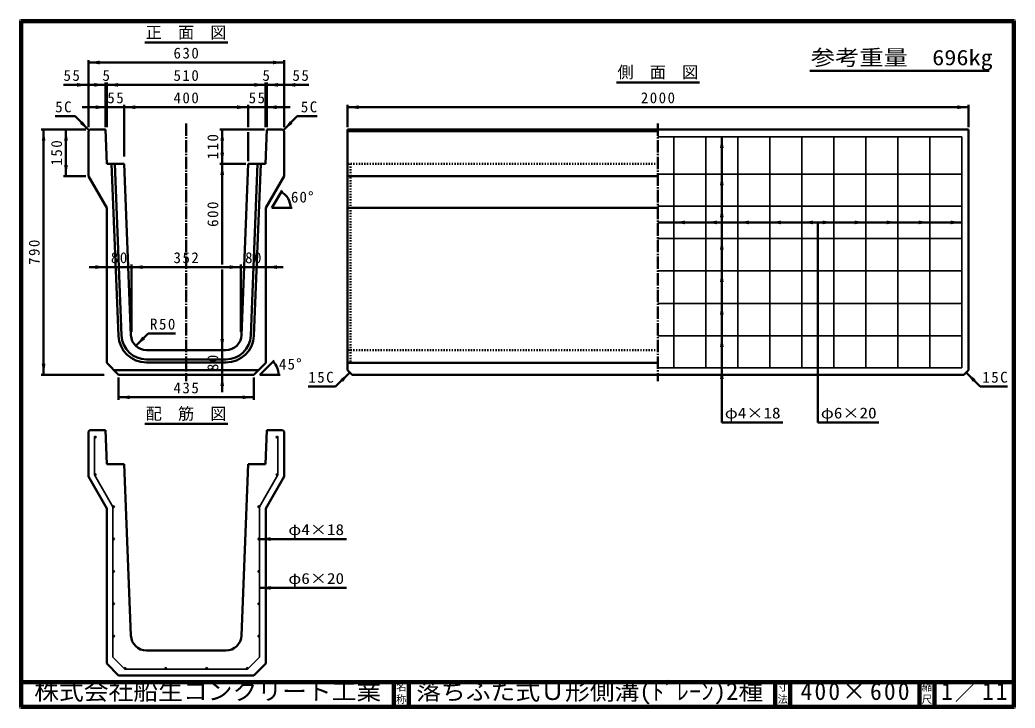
# Model space of a CAD drawing. Units: millimetres, scale not verified. Extents: x 100 to 4105, y 100 to 2870.
import ezdxf
from ezdxf.enums import TextEntityAlignment as Align

# ---------------------------------------------------------------- set-up
doc = ezdxf.new("R2010")
doc.units = ezdxf.units.MM
doc.header["$LTSCALE"] = 5
doc.linetypes.add('USER1', pattern=[13.4, 10, -1.2, 1, -1.2])
doc.linetypes.add('USER2', pattern=[2.2, 1, -1.2])
doc.layers.add('V-nasSTD', color=7, linetype='Continuous', lineweight=50)
doc.styles.add('ＭＳ ゴシック', font='')
doc.styles.get('ＭＳ ゴシック').set_extended_font_data('MS Gothic')

msp = doc.modelspace()

# ---------------------------------------------------------------- hatches: boundary and pattern name
at = {"layer": 'V-nasSTD'}
for points in [[(420.438, 2706.015), (375.438, 2698.515), (420.438, 2691.015)], [(1117.938, 2691.015), (1162.938, 2698.515), (1117.938, 2706.015)], [(330.438, 2601.015), (375.438, 2608.515), (330.438, 2616.015)], [(399.188, 2601.015), (444.188, 2608.515), (399.188, 2616.015)], [(495.438, 2616.015), (450.438, 2608.515), (495.438, 2601.015)], [(1042.938, 2601.015), (1087.938, 2608.515), (1042.938, 2616.015)], [(1139.188, 2601.015), (1094.188, 2608.515), (1139.188, 2616.015)], [(1207.938, 2601.015), (1162.938, 2608.515), (1207.938, 2616.015)], [(405.438, 2511.015), (450.438, 2518.515), (405.438, 2526.015)], [(564.188, 2526.015), (519.188, 2518.515), (564.188, 2511.015)], [(974.188, 2511.015), (1019.188, 2518.515), (974.188, 2526.015)], [(1132.938, 2511.015), (1087.938, 2518.515), (1132.938, 2526.015)], [(1462.833, 2526.015), (1417.833, 2518.515), (1462.833, 2511.015)], [(3872.833, 2511.015), (3917.833, 2518.515), (3872.833, 2526.015)], [(352.046, 2462.513), (378.563, 2425.39), (341.44, 2451.906)], [(1186.329, 2462.513), (1159.813, 2425.39), (1196.936, 2451.906)], [(202.938, 2383.515), (195.438, 2428.515), (187.938, 2383.515)], [(292.938, 2383.515), (285.438, 2428.515), (277.938, 2383.515)], [(921.688, 2383.515), (914.188, 2428.515), (906.688, 2383.515)], [(2917.208, 2354.713), (2924.708, 2399.713), (2932.208, 2354.713)], [(906.688, 2336.015), (914.188, 2291.015), (921.688, 2336.015)], [(277.938, 2286.015), (285.438, 2241.015), (292.938, 2286.015)], [(921.688, 2246.015), (914.188, 2291.015), (906.688, 2246.015)], [(2917.208, 2203.519), (2924.708, 2248.519), (2932.208, 2203.519)], [(2917.208, 2074.975), (2924.708, 2119.975), (2932.208, 2074.975)], [(2776.458, 2047.33), (2731.458, 2054.83), (2776.458, 2062.33)], [(2905.208, 2047.33), (2860.208, 2054.83), (2905.208, 2062.33)], [(3034.208, 2047.33), (2989.208, 2054.83), (3034.208, 2062.33)], [(3162.958, 2047.33), (3117.958, 2054.83), (3162.958, 2062.33)], [(3291.708, 2047.33), (3246.708, 2054.83), (3291.708, 2062.33)], [(3330.708, 2062.33), (3375.708, 2054.83), (3330.708, 2047.33)], [(3459.458, 2062.33), (3504.458, 2054.83), (3459.458, 2047.33)], [(3588.208, 2062.33), (3633.208, 2054.83), (3588.208, 2047.33)], [(3717.208, 2062.33), (3762.208, 2054.83), (3717.208, 2047.33)], [(3845.958, 2062.33), (3890.958, 2054.83), (3845.958, 2047.33)], [(2917.208, 1944.685), (2924.708, 1989.685), (2932.208, 1944.685)], [(404.188, 1867.377), (449.188, 1874.877), (404.188, 1882.377)], [(594.188, 1882.377), (549.188, 1874.877), (594.188, 1867.377)], [(944.188, 1867.377), (989.188, 1874.877), (944.188, 1882.377)], [(1134.188, 1882.377), (1089.188, 1874.877), (1134.188, 1867.377)], [(2917.208, 1814.395), (2924.708, 1859.395), (2932.208, 1814.395)], [(2917.208, 1684.105), (2924.708, 1729.105), (2932.208, 1684.105)], [(592.802, 1595.236), (566.286, 1558.113), (603.409, 1584.629)], [(906.688, 1586.015), (914.188, 1541.015), (921.688, 1586.015)], [(2917.208, 1553.815), (2924.708, 1598.815), (2932.208, 1553.815)], [(187.938, 1486.015), (195.438, 1441.015), (202.938, 1486.015)], [(1400.692, 1413.267), (1427.208, 1450.39), (1390.085, 1423.873)], [(2917.208, 1424.015), (2924.708, 1469.015), (2932.208, 1424.015)], [(3934.975, 1413.267), (3908.458, 1450.39), (3945.581, 1423.873)], [(921.688, 1396.015), (914.188, 1441.015), (906.688, 1396.015)], [(542.313, 1358.515), (497.313, 1351.015), (542.313, 1343.515)], [(996.063, 1343.515), (1041.063, 1351.015), (996.063, 1358.515)], [(400.438, 1190.474, 1), (406.438, 1190.474, 1)], [(1137.938, 1190.474, 1), (1131.938, 1190.474, 1)], [(400.541, 1038.502, 1), (406.335, 1040.058, 1)], [(1137.835, 1038.502, 0.41421), (1135.716, 1042.177, 0.41421), (1132.041, 1040.058, 1)], [(474.188, 910.736, 1), (480.188, 910.736, 0.41421), (477.188, 913.736, 0.41421)], [(1064.188, 910.736, 1), (1058.188, 910.736, 1)], [(474.188, 780.446, 1), (480.188, 780.446, 1)], [(1064.188, 780.446, 1), (1058.188, 780.446, 1)], [(1109.188, 787.946), (1064.188, 780.446), (1109.188, 772.946)], [(474.188, 650.156, 1), (480.188, 650.156, 1)], [(1064.188, 650.156, 1), (1058.188, 650.156, 1)], [(1109.188, 591.273), (1064.188, 583.773), (1109.188, 576.273)], [(474.188, 519.866, 1), (480.188, 519.866, 1)], [(1064.188, 519.866, 1), (1058.188, 519.866, 1)], [(474.188, 389.576, 1), (480.188, 389.576, 1)], [(1064.188, 389.576, 1), (1058.188, 389.576, 1)], [(521.164, 257.654, 0.09851), (522.138, 257.004, 0.09848), (523.286, 256.776, 0.82068), (524.434, 262.547, 0.82068)], [(687.078, 256.776, 1), (687.078, 262.776, 1)], [(851.298, 256.776, 1), (851.298, 262.776, 1)], [(1015.09, 256.776, 0.09848), (1016.238, 257.004, 0.09851), (1017.212, 257.654, 0.82068), (1013.942, 262.547, 0.82068)]]:
    msp.add_hatch(color=256, dxfattribs=at).paths.add_polyline_path(points)

# ---------------------------------------------------------------- linework, layer by layer
at = {"layer": 'V-nasSTD', "lineweight": 100}
for p, q in [((105, 2865), (105, 105)), ((4100, 2865), (105, 2865)), ((4100, 105), (4100, 2865)), ((105, 205), (4100, 205)), ((1605, 205), (1605, 105)), ((1665, 205), (1665, 105)), ((3140, 205), (3140, 105)), ((3200, 205), (3200, 105)), ((3720, 205), (3720, 105)), ((3780, 205), (3780, 105)), ((105, 105), (4100, 105))]:
    msp.add_line(p, q, dxfattribs=at)
at = {"layer": 'V-nasSTD'}
for p, q in [((602.188, 2778.515), (936.188, 2778.515)), ((375.438, 2708.515), (375.438, 2438.515)), ((1162.938, 2698.515), (375.438, 2698.515)), ((1162.938, 2708.515), (1162.938, 2438.515)), ((3278.536, 2664.753), (4000.536, 2664.753)), ((375.438, 2608.515), (275.438, 2608.515)), ((444.188, 2608.515), (375.438, 2608.515)), ((444.188, 2618.515), (444.188, 2438.515)), ((450.438, 2608.515), (444.188, 2608.515)), ((450.438, 2618.515), (450.438, 2438.515)), ((1087.938, 2608.515), (450.438, 2608.515)), ((1087.938, 2618.515), (1087.938, 2438.515)), ((1087.938, 2608.515), (1094.188, 2608.515)), ((1094.188, 2618.515), (1094.188, 2438.515)), ((1094.188, 2608.515), (1162.938, 2608.515)), ((1162.938, 2608.515), (1262.938, 2608.515)), ((2500.833, 2618.515), (2834.833, 2618.515)), ((519.188, 2528.515), (519.188, 2319.765)), ((1019.188, 2528.515), (1019.188, 2438.515)), ((1417.833, 2528.515), (1417.833, 2438.515)), ((3917.833, 2528.515), (3917.833, 2438.515)), ((450.438, 2518.515), (350.438, 2518.515)), ((519.188, 2518.515), (450.438, 2518.515)), ((1019.188, 2518.515), (519.188, 2518.515)), ((1019.188, 2518.515), (1087.938, 2518.515)), ((1087.938, 2518.515), (1187.938, 2518.515)), ((3917.833, 2518.515), (1417.833, 2518.515)), ((321.994, 2481.958), (241.994, 2481.958)), ((378.563, 2425.39), (321.994, 2481.958)), ((1159.813, 2425.39), (1216.382, 2481.958)), ((1216.382, 2481.958), (1296.382, 2481.958)), ((185.438, 2428.515), (365.438, 2428.515)), ((195.438, 2428.515), (195.438, 1441.015)), ((285.438, 2428.515), (285.438, 2241.015)), ((375.438, 2422.265), (381.688, 2428.515)), ((375.438, 2422.265), (375.438, 2241.015)), ((444.188, 2428.515), (381.688, 2428.515)), ((444.188, 2428.515), (450.438, 2291.015)), ((904.188, 2428.515), (1084.188, 2428.515)), ((914.188, 2428.515), (914.188, 2291.015)), ((1019.188, 2418.515), (1019.188, 2301.015)), ((1094.188, 2428.515), (1087.938, 2291.015)), ((1094.188, 2428.515), (1156.688, 2428.515)), ((1162.938, 2422.265), (1156.688, 2428.515)), ((1162.938, 2241.015), (1162.938, 2422.265)), ((1417.833, 2428.515), (1417.833, 1459.765)), ((3917.833, 2428.515), (1417.833, 2428.515)), ((2667.833, 2422.265), (1417.833, 2422.265)), ((3917.833, 1459.765), (3917.833, 2428.515)), ((2924.708, 2399.713), (2924.708, 1249.714)), ((519.188, 2291.015), (450.438, 2291.015)), ((469.148, 2291.015), (496.828, 1599.018)), ((481.658, 2291.015), (509.318, 1599.518)), ((519.188, 2291.015), (546.788, 1601.017)), ((904.188, 2291.015), (1009.188, 2291.015)), ((914.188, 2291.015), (914.188, 1884.877)), ((991.588, 1601.017), (1019.188, 2291.015)), ((1087.938, 2291.015), (1019.188, 2291.015)), ((1029.058, 1599.518), (1056.718, 2291.015)), ((1041.548, 1599.018), (1069.228, 2291.015)), ((275.438, 2241.015), (365.438, 2241.015)), ((375.438, 2241.015), (449.188, 2113.276)), ((1089.188, 2113.276), (1162.938, 2241.015)), ((2667.833, 2241.015), (1417.833, 2241.015)), ((1114.188, 2113.276), (1154.938, 2183.857)), ((449.188, 2113.276), (449.188, 1489.14)), ((1089.188, 1489.14), (1089.188, 2113.276)), ((1114.188, 2113.276), (1195.688, 2113.276)), ((2667.833, 2113.276), (1417.833, 2113.276)), ((3890.958, 2054.83), (2667.833, 2054.83)), ((3311.208, 2054.83), (3311.208, 1249.714)), ((549.188, 1884.877), (549.188, 1614.877)), ((989.188, 1884.877), (989.188, 1614.877)), ((449.188, 1874.877), (379.188, 1874.877)), ((449.188, 1874.877), (549.188, 1874.877)), ((549.188, 1874.877), (989.188, 1874.877)), ((914.188, 1864.877), (914.188, 1541.015)), ((989.188, 1874.877), (1089.188, 1874.877)), ((1089.188, 1874.877), (1159.188, 1874.877)), ((566.286, 1558.113), (615.783, 1607.61)), ((725.783, 1607.61), (615.783, 1607.61)), ((609.238, 1541.015), (929.138, 1541.015)), ((914.188, 1541.015), (914.188, 1441.015)), ((449.188, 1489.14), (497.313, 1441.015)), ((609.238, 1503.515), (929.138, 1503.515)), ((609.238, 1491.015), (929.138, 1491.015)), ((1041.063, 1441.015), (1089.188, 1489.14)), ((1123.515, 1498.467), (1066.063, 1441.015)), ((2667.833, 1489.14), (1417.833, 1489.14)), ((478.563, 1459.765), (1059.813, 1459.765)), ((1427.208, 1450.39), (1370.64, 1393.821)), ((1417.833, 1459.765), (1436.583, 1441.015)), ((3917.833, 1459.765), (3899.083, 1441.015)), ((3908.458, 1450.39), (3965.027, 1393.821)), ((185.438, 1441.015), (439.188, 1441.015)), ((497.313, 1441.015), (1041.063, 1441.015)), ((497.313, 1431.015), (497.313, 1341.015)), ((914.188, 1441.015), (914.188, 1371.015)), ((1041.063, 1431.015), (1041.063, 1341.015)), ((1066.063, 1441.015), (1147.313, 1441.015)), ((1436.583, 1441.015), (3899.083, 1441.015)), ((1370.64, 1393.821), (1260.64, 1393.821)), ((3965.027, 1393.821), (4075.027, 1393.821)), ((497.313, 1351.015), (1041.063, 1351.015)), ((602.188, 1243.884), (936.188, 1243.884)), ((2924.708, 1249.714), (3170.708, 1249.714)), ((3311.208, 1249.714), (3557.208, 1249.714)), ((375.438, 1213.026), (381.688, 1219.276)), ((375.438, 1213.026), (375.438, 1031.776)), ((444.188, 1219.276), (381.688, 1219.276)), ((444.188, 1219.276), (450.438, 1081.776)), ((1094.188, 1219.276), (1087.938, 1081.776)), ((1094.188, 1219.276), (1156.688, 1219.276)), ((1162.938, 1213.026), (1156.688, 1219.276)), ((1162.938, 1031.776), (1162.938, 1213.026)), ((519.188, 1081.776), (450.438, 1081.776)), ((519.188, 1081.776), (546.788, 391.778)), ((991.588, 391.778), (1019.188, 1081.776)), ((1087.938, 1081.776), (1019.188, 1081.776)), ((375.438, 1031.776), (449.188, 904.037)), ((1089.188, 904.037), (1162.938, 1031.776)), ((449.188, 904.037), (449.188, 279.901)), ((1089.188, 279.901), (1089.188, 904.037)), ((1064.188, 780.446), (1414.188, 780.446)), ((1064.188, 583.773), (1414.188, 583.773)), ((609.238, 331.776), (929.138, 331.776)), ((449.188, 279.901), (497.313, 231.776)), ((1041.063, 231.776), (1089.188, 279.901)), ((497.313, 231.776), (1041.063, 231.776))]:
    msp.add_line(p, q, dxfattribs=at)
at = {"layer": 'V-nasSTD', "linetype": 'USER1'}
for p, q in [((769.188, 2453.515), (769.188, 1416.015)), ((2667.833, 2453.515), (2667.833, 1416.015))]:
    msp.add_line(p, q, dxfattribs=at)
at = {"layer": 'V-nasSTD', "lineweight": 35}
for p, q in [((3890.958, 2399.713), (2667.833, 2399.713)), ((2731.458, 2399.713), (2731.458, 1469.015)), ((2860.208, 2399.713), (2860.208, 1469.015)), ((2989.208, 2399.713), (2989.208, 1469.015)), ((3117.958, 2399.713), (3117.958, 1469.015)), ((3246.708, 2399.713), (3246.708, 1469.015)), ((3375.708, 2399.713), (3375.708, 1469.015)), ((3504.458, 2399.713), (3504.458, 1469.015)), ((3633.208, 2399.713), (3633.208, 1469.015)), ((3762.208, 2399.713), (3762.208, 1469.015)), ((3890.958, 2399.713), (3890.958, 1469.015)), ((3890.958, 2248.519), (2667.833, 2248.519)), ((3890.958, 2119.975), (2667.833, 2119.975)), ((3890.958, 1989.685), (2667.833, 1989.685)), ((3890.958, 1859.395), (2667.833, 1859.395)), ((3890.958, 1729.105), (2667.833, 1729.105)), ((3890.958, 1598.815), (2667.833, 1598.815)), ((3890.958, 1469.015), (2667.833, 1469.015)), ((400.438, 1193.474), (400.438, 1038.474)), ((1137.938, 1038.474), (1137.938, 1193.474)), ((400.438, 1038.474), (474.188, 910.736)), ((1064.188, 910.736), (1137.938, 1038.474)), ((474.188, 910.736), (474.188, 304.631)), ((1064.188, 304.631), (1064.188, 910.736)), ((474.188, 304.631), (522.043, 256.776)), ((1016.333, 256.776), (1064.188, 304.631)), ((522.043, 256.776), (1016.333, 256.776))]:
    msp.add_line(p, q, dxfattribs=at)
at = {"layer": 'V-nasSTD', "linetype": 'USER2'}
for p, q in [((2667.833, 2291.015), (1417.833, 2291.015)), ((1430.333, 2291.015), (1430.333, 1491.015)), ((2667.833, 1541.015), (1417.833, 1541.015)), ((1417.833, 1491.015), (1430.333, 1491.015))]:
    msp.add_line(p, q, dxfattribs=at)
at = {"layer": 'V-nasSTD', "lineweight": 13}
msp.add_lwpolyline([(100, 100), (100, 2870), (4105, 2870), (4105, 100)], close=True, dxfattribs=at)
at = {"layer": 'V-nasSTD', "lineweight": 35}
for centre in [(403.438, 1190.474), (1134.938, 1190.474), (403.438, 1039.28), (1134.938, 1039.28), (477.188, 910.736), (1061.188, 910.736), (477.188, 780.446), (1061.188, 780.446), (477.188, 650.156), (1061.188, 650.156), (477.188, 519.866), (1061.188, 519.866), (477.188, 389.576), (1061.188, 389.576), (523.286, 259.776), (687.078, 259.776), (851.298, 259.776), (1015.09, 259.776)]:
    msp.add_circle(centre, 3, dxfattribs=at)
at = {"layer": 'V-nasSTD'}
for centre, radius, start, end in [((1114.188, 2113.276), 75, 0, 60), ((609.238, 1603.515), 112.5, 182.29061, 270), ((609.238, 1603.515), 100, 182.29061, 270), ((609.238, 1603.515), 62.5, 182.29061, 270), ((929.138, 1603.515), 62.5, 270, 357.70939), ((929.138, 1603.515), 100, 270, 357.70939), ((929.138, 1603.515), 112.5, 270, 357.70939), ((1066.063, 1441.015), 75, 0, 45), ((609.238, 394.276), 62.5, 182.29061, 270), ((929.138, 394.276), 62.5, 270, 357.70939)]:
    msp.add_arc(centre, radius, start, end, dxfattribs=at)

# ---------------------------------------------------------------- texts
at = {"layer": 'V-nasSTD', "style": 'ＭＳ ゴシック'}
for s, height, p in [('正\u3000面\u3000図', 47.65, (606.184, 2843.515)), ('側\u3000面\u3000図', 47.65, (2504.829, 2683.515)), ('5', 43.99, (432.313, 2668.511)), ('5', 43.99, (1076.063, 2668.511)), ('配\u3000筋\u3000図', 47.65, (606.184, 1308.884)), ('名', 30.79, (1613.982, 200.999)), ('寸', 30.79, (3148.982, 200.999)), ('縮', 30.79, (3728.982, 200.999)), ('称', 30.79, (1613.976, 151.01)), ('法', 30.79, (3148.976, 151.01)), ('尺', 30.79, (3728.976, 151.01))]:
    msp.add_text(s, height=height, dxfattribs=at).set_placement(p, align=Align.TOP_LEFT)
for s, height, width, p in [('参考重量\u3000696kg', 62.32, 1.15, (3282.536, 2749.753)), ('φ4×18', 43.99, 1.15, (2936.708, 1309.714)), ('φ6×20', 43.99, 1.15, (3323.208, 1309.714)), ('φ4×18', 43.99, 1.15, (1180.188, 840.446)), ('φ6×20', 43.99, 1.15, (1180.188, 643.773)), ('株式会社船生コンクリート工業', 69.65, 1.05, (157.5, 202.5)), ('落ちふた式Ｕ形側溝(ﾄﾞﾚｰﾝ)2種', 69.65, 1.05, (1695, 202.5))]:
    msp.add_text(s, height=height, dxfattribs=dict(at, width=width)).set_placement(p, align=Align.TOP_LEFT)
at = {"layer": 'V-nasSTD', "attachment_point": 1, "style": 'ＭＳ ゴシック'}
for s, insert, char_height in [('\\T1.2;630', (718.201, 2758.515), 43.99), ('\\T1.2;55', (275.438, 2668.515), 43.99), ('\\T1.2;510', (718.201, 2668.515), 43.99), ('\\T1.2;55', (1196.938, 2668.515), 43.99), ('\\T1.2;55', (451.813, 2578.515), 43.99), ('\\T1.2;400', (718.201, 2578.515), 43.99), ('\\T1.2;55', (1020.563, 2578.515), 43.99), ('\\T1.2;2000', (2598.727, 2578.515), 43.99), ('\\T1.2;5C', (241.994, 2541.958), 43.99), ('\\T1.2;5C', (1230.382, 2541.958), 43.99), ('\\T1.15;60°', (1190.769, 2178.943), 43.99), ('\\T1.2;80', (466.188, 1934.877), 43.99), ('\\T1.2;352', (718.201, 1934.877), 43.99), ('\\T1.2;80', (1006.188, 1934.877), 43.99), ('\\T1.2;R50', (623.783, 1667.61), 43.99), ('\\T1.15;45°', (1142.644, 1506.682), 43.99), ('\\T1.2;15C', (1260.64, 1453.821), 43.99), ('\\T1.2;15C', (3973.027, 1453.821), 43.99), ('\\T1.2;435', (718.201, 1411.015), 43.99), ('\\T1.18;400×600', (3241.581, 202.508), 69.65), ('\\T1.16;1／11', (3807.033, 202.582), 69.65)]:
    msp.add_mtext(s, dxfattribs=dict(at, insert=insert, char_height=char_height))
at = {"layer": 'V-nasSTD', "char_height": 43.99, "attachment_point": 1, "rotation": 90, "style": 'ＭＳ ゴシック'}
for s, insert in [('\\T1.2;110', (854.188, 2308.778)), ('\\T1.2;150', (225.438, 2283.778)), ('\\T1.2;600', (854.188, 2036.946)), ('\\T1.2;790', (135.438, 1883.778)), ('\\T1.2;80', (854.188, 1456.294))]:
    msp.add_mtext(s, dxfattribs=dict(at, insert=insert))

doc.saveas('drawing.dxf')
